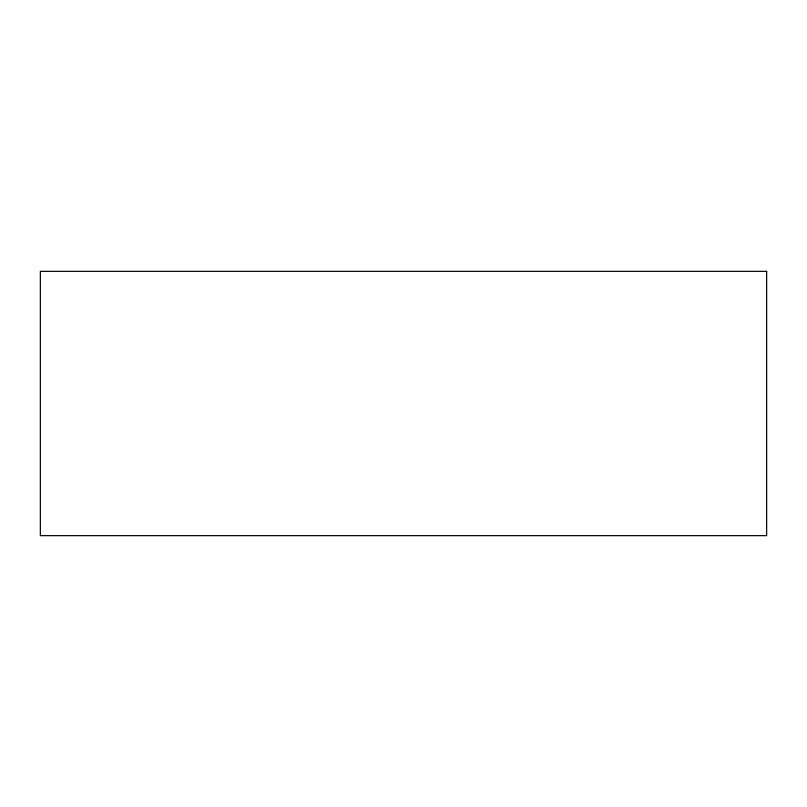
<?xml version="1.0" encoding="UTF-8"?>
<svg xmlns="http://www.w3.org/2000/svg" width="807" height="807" viewBox="0 0 807 807"><rect width="100%" height="100%" fill="white"/><g stroke="black" fill="none" stroke-linecap="round" stroke-linejoin="round"><path stroke-width="1.21" d="M766.65 271.354L40.35 271.354L40.35 535.646L766.65 535.646L766.65 271.354"/></g></svg>
